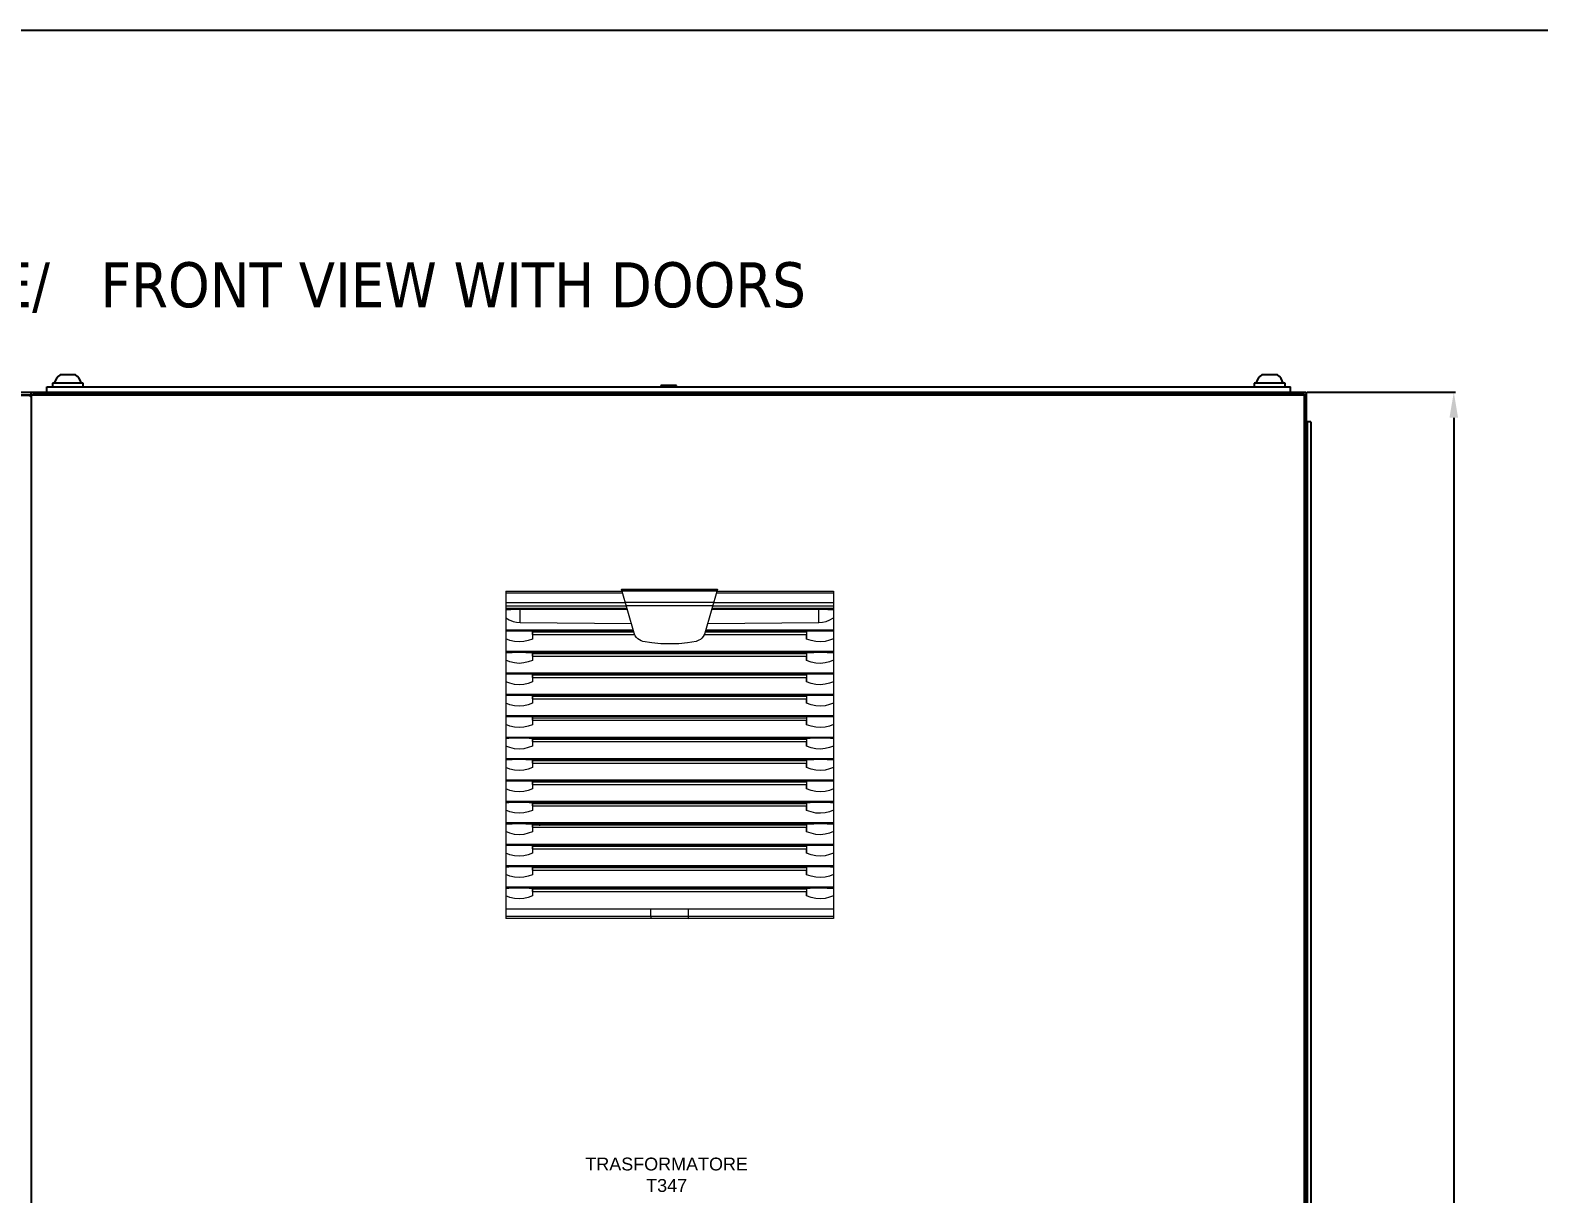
# Model space of a CAD drawing. Header units: millimetres. Extents: x 44347 to 51214, y 26794 to 32352.
# Drawn here: x 45708 to 46881, y 30230 to 31135 of the extents above; entities that cross this region are included whole.
import ezdxf
from ezdxf.enums import TextEntityAlignment as Align

# ---------------------------------------------------------------- set-up
doc = ezdxf.new("R2010")
doc.units = ezdxf.units.MM
doc.layers.add('! NO PLOT !', color=7, linetype='Continuous', true_color=0xff75dd, plot=False)
doc.layers.add('000-PI-Oprema', color=30, linetype='Continuous', lineweight=5)
doc.layers.add('1', color=4, linetype='Continuous')
doc.styles.get("Standard").update_dxf_attribs({"font": 'arial.ttf'})
doc.styles.add('Tahoma', font='tahoma.ttf')
doc.dimstyles.new('ISO-25-lb', dxfattribs={"dimtxt": 8, "dimasz": 8, "dimexe": 1.25, "dimexo": 0.625, "dimtad": 1, "dimtxsty": 'Standard', "dimcen": 5, "dimadec": 0, "dimazin": 0, "dimtfac": 1, "dimtmove": 0, "dimatfit": 3, "dimfxl": 1, "dimarcsym": 0})

# ---------------------------------------------------------------- blocks, each defined once
blk = doc.blocks.new('*D1181')
at = {"color": 0, "lineweight": -2, "ltscale": 0.25, "transparency": 16777216}
for p, q in [((46701.1, 30853.3), (46816.5, 30853.3)), ((46815.3, 30833.3), (46815.3, 28876.3)), ((46701.1, 28856.3), (46816.5, 28856.3))]:
    blk.add_line(p, q, dxfattribs=at)
at = {"color": 0, "ltscale": 0.25, "transparency": 16777216}
for points in [[(46811.9, 30833.3), (46818.6, 30833.3), (46815.3, 30853.3)], [(46811.9, 28876.3), (46818.6, 28876.3), (46815.3, 28856.3)]]:
    blk.add_solid(points, dxfattribs=at)
at = {"layer": 'Defpoints', "color": 0, "ltscale": 0.25, "transparency": 16777216}
for p in [(46700.5, 30853.3), (46700.5, 28856.3), (46815.3, 28856.3)]:
    blk.add_point(p, dxfattribs=at)
at = {"color": 0, "ltscale": 0.25, "transparency": 16777216, "insert": (46802.1, 29854.8), "char_height": 20, "attachment_point": 5, "rotation": 90}
blk.add_mtext('2000', dxfattribs=at)
blk = doc.blocks.new('3240.100_resetka')
at = {"layer": '000-PI-Oprema', "color": 7}
for p, q in [((43518.6, 35907.6), (43609.2, 35907.8)), ((43518.6, 35907.6), (43609.1, 35907.6)), ((43518.6, 35907.6), (43518.6, 35653)), ((43518.6, 35906.4), (43609.6, 35906.4)), ((43608.8, 35909.1), (43683.4, 35909.1)), ((43618.6, 35875), (43608.8, 35909.1)), ((43608.8, 35908.9), (43683.3, 35908.9)), ((43609.2, 35907.8), (43683, 35907.8)), ((43683.4, 35909.1), (43673.6, 35875)), ((43682.6, 35906.4), (43773.6, 35906.4)), ((43683, 35907.8), (43773.6, 35907.6)), ((43683.1, 35907.6), (43773.6, 35907.6)), ((43773.6, 35907.6), (43773.6, 35653)), ((43518.6, 35898.9), (43611.7, 35898.9)), ((43518.6, 35896.1), (43612.5, 35896.1)), ((43518.6, 35894.4), (43613, 35894.4)), ((43518.6, 35893.9), (43613.1, 35893.9)), ((43529.9, 35883.2), (43529.9, 35893.7)), ((43529.9, 35893.7), (43613.2, 35893.7)), ((43611.6, 35899.1), (43680.5, 35899.1)), ((43612.4, 35896.5), (43679.8, 35896.5)), ((43679, 35893.9), (43773.6, 35893.9)), ((43679, 35893.7), (43762.3, 35893.7)), ((43679.2, 35894.4), (43773.6, 35894.4)), ((43679.7, 35896.1), (43773.6, 35896.1)), ((43680.4, 35898.9), (43773.6, 35898.9)), ((43762.3, 35883.2), (43762.3, 35893.7)), ((43529.9, 35883.2), (43616.4, 35882.5)), ((43675.8, 35882.5), (43762.3, 35883.2)), ((43518.6, 35877.5), (43617.8, 35877.5)), ((43518.6, 35876.9), (43618, 35876.9)), ((43539.5, 35876.3), (43539.5, 35870.4)), ((43539.5, 35875.9), (43539.5, 35876.3)), ((43539.5, 35873.9), (43539.5, 35875.9)), ((43539.5, 35875.9), (43618.3, 35875.9)), ((43539.5, 35873.9), (43539.5, 35870.4)), ((43539.5, 35873.9), (43619, 35873.9)), ((43673.2, 35873.9), (43752.6, 35873.9)), ((43673.9, 35875.9), (43752.6, 35875.9)), ((43674.2, 35876.9), (43773.6, 35876.9)), ((43674.3, 35877.5), (43773.6, 35877.5)), ((43752.7, 35876.3), (43752.6, 35875.9)), ((43752.6, 35875.9), (43752.6, 35873.9)), ((43752.7, 35870.4), (43752.6, 35873.9)), ((43752.7, 35876.3), (43752.7, 35870.4)), ((43518.6, 35860.9), (43773.6, 35860.9)), ((43518.6, 35860.2), (43660.7, 35860.2)), ((43539.5, 35859.7), (43539.5, 35853.7)), ((43539.5, 35859.2), (43539.5, 35859.7)), ((43539.5, 35857.2), (43539.5, 35859.2)), ((43539.5, 35859.2), (43752.6, 35859.2)), ((43539.5, 35857.2), (43539.5, 35853.7)), ((43539.5, 35857.2), (43752.6, 35857.2)), ((43660.7, 35860.2), (43773.6, 35860.2)), ((43752.7, 35859.7), (43752.6, 35859.2)), ((43752.6, 35859.2), (43752.6, 35857.2)), ((43752.7, 35853.7), (43752.6, 35857.2)), ((43752.7, 35859.7), (43752.7, 35853.7)), ((43518.6, 35844.2), (43773.6, 35844.2)), ((43518.6, 35843.6), (43660.7, 35843.6)), ((43539.5, 35843), (43539.5, 35837.1)), ((43539.5, 35842.6), (43539.5, 35843)), ((43539.5, 35840.6), (43539.5, 35842.6)), ((43539.5, 35842.6), (43752.6, 35842.6)), ((43539.5, 35840.6), (43539.5, 35837.1)), ((43539.5, 35840.6), (43752.6, 35840.6)), ((43660.7, 35843.6), (43773.6, 35843.6)), ((43752.7, 35843), (43752.6, 35842.6)), ((43752.6, 35842.6), (43752.6, 35840.6)), ((43752.7, 35837.1), (43752.6, 35840.6)), ((43752.7, 35843), (43752.7, 35837.1)), ((43518.6, 35827.5), (43773.6, 35827.5)), ((43518.6, 35826.9), (43660.7, 35826.9)), ((43539.5, 35826.3), (43539.5, 35820.4)), ((43539.5, 35825.9), (43539.5, 35826.3)), ((43539.5, 35823.9), (43539.5, 35825.9)), ((43539.5, 35825.9), (43752.6, 35825.9)), ((43539.5, 35823.9), (43539.5, 35820.4)), ((43539.5, 35823.9), (43752.6, 35823.9)), ((43660.7, 35826.9), (43773.6, 35826.9)), ((43752.7, 35826.3), (43752.6, 35825.9)), ((43752.6, 35825.9), (43752.6, 35823.9)), ((43752.7, 35820.4), (43752.6, 35823.9)), ((43752.7, 35826.3), (43752.7, 35820.4)), ((43518.6, 35810.9), (43773.6, 35810.9)), ((43518.6, 35810.3), (43660.7, 35810.3)), ((43539.5, 35809.7), (43539.5, 35803.8)), ((43539.5, 35809.2), (43539.5, 35809.7)), ((43539.5, 35807.3), (43539.5, 35809.2)), ((43539.5, 35809.2), (43752.6, 35809.2)), ((43660.7, 35810.3), (43773.6, 35810.3)), ((43752.7, 35809.7), (43752.6, 35809.2)), ((43752.6, 35809.2), (43752.6, 35807.3)), ((43752.7, 35809.7), (43752.7, 35803.8)), ((43539.5, 35807.3), (43539.5, 35803.8)), ((43539.5, 35807.3), (43752.6, 35807.3)), ((43752.7, 35803.8), (43752.6, 35807.3)), ((43518.6, 35794.2), (43773.6, 35794.2)), ((43518.6, 35793.6), (43660.7, 35793.6)), ((43539.5, 35793), (43539.5, 35787.1)), ((43539.5, 35792.6), (43539.5, 35793)), ((43539.5, 35790.6), (43539.5, 35792.6)), ((43539.5, 35792.6), (43752.6, 35792.6)), ((43539.5, 35790.6), (43539.5, 35787.1)), ((43539.5, 35790.6), (43752.6, 35790.6)), ((43660.7, 35793.6), (43773.6, 35793.6)), ((43752.7, 35793), (43752.6, 35792.6)), ((43752.6, 35792.6), (43752.6, 35790.6)), ((43752.7, 35787.1), (43752.6, 35790.6)), ((43752.7, 35793), (43752.7, 35787.1)), ((43518.6, 35777.6), (43773.6, 35777.6)), ((43518.6, 35776.9), (43660.7, 35776.9)), ((43539.5, 35776.4), (43539.5, 35770.4)), ((43539.5, 35775.9), (43539.5, 35776.4)), ((43539.5, 35773.9), (43539.5, 35775.9)), ((43539.5, 35775.9), (43752.6, 35775.9)), ((43539.5, 35773.9), (43539.5, 35770.4)), ((43539.5, 35773.9), (43752.6, 35773.9)), ((43660.7, 35776.9), (43773.6, 35776.9)), ((43752.7, 35776.4), (43752.6, 35775.9)), ((43752.6, 35775.9), (43752.6, 35773.9)), ((43752.7, 35770.4), (43752.6, 35773.9)), ((43752.7, 35776.4), (43752.7, 35770.4)), ((43518.6, 35760.9), (43773.6, 35760.9)), ((43518.6, 35760.3), (43660.7, 35760.3)), ((43539.5, 35759.7), (43539.5, 35753.8)), ((43539.5, 35759.3), (43539.5, 35759.7)), ((43539.5, 35757.3), (43539.5, 35759.3)), ((43539.5, 35759.3), (43752.6, 35759.3)), ((43539.5, 35757.3), (43539.5, 35753.8)), ((43539.5, 35757.3), (43752.6, 35757.3)), ((43660.7, 35760.3), (43773.6, 35760.3)), ((43752.7, 35759.7), (43752.6, 35759.3)), ((43752.6, 35759.3), (43752.6, 35757.3)), ((43752.7, 35753.8), (43752.6, 35757.3)), ((43752.7, 35759.7), (43752.7, 35753.8)), ((43518.6, 35744.2), (43773.6, 35744.2)), ((43518.6, 35743.6), (43660.7, 35743.6)), ((43539.5, 35743), (43539.5, 35737.1)), ((43539.5, 35742.6), (43539.5, 35743)), ((43539.5, 35740.6), (43539.5, 35742.6)), ((43539.5, 35742.6), (43752.6, 35742.6)), ((43539.5, 35740.6), (43539.5, 35737.1)), ((43539.5, 35740.6), (43752.6, 35740.6)), ((43660.7, 35743.6), (43773.6, 35743.6)), ((43752.7, 35743), (43752.6, 35742.6)), ((43752.6, 35742.6), (43752.6, 35740.6)), ((43752.7, 35737.1), (43752.6, 35740.6)), ((43752.7, 35743), (43752.7, 35737.1)), ((43518.6, 35727.6), (43773.6, 35727.6)), ((43518.6, 35727), (43660.7, 35727)), ((43660.7, 35727), (43773.6, 35727)), ((43539.5, 35726.4), (43539.5, 35720.5)), ((43539.5, 35725.9), (43539.5, 35726.4)), ((43539.5, 35724), (43539.5, 35725.9)), ((43539.5, 35725.9), (43752.6, 35725.9)), ((43539.5, 35724), (43539.5, 35720.5)), ((43539.5, 35724), (43752.6, 35724)), ((43752.7, 35726.4), (43752.6, 35725.9)), ((43752.6, 35725.9), (43752.6, 35724)), ((43752.7, 35720.5), (43752.6, 35724)), ((43752.7, 35726.4), (43752.7, 35720.5)), ((43518.6, 35710.9), (43773.6, 35710.9)), ((43518.6, 35710.3), (43660.7, 35710.3)), ((43539.5, 35709.7), (43539.5, 35703.8)), ((43539.5, 35709.3), (43539.5, 35709.7)), ((43539.5, 35707.3), (43539.5, 35709.3)), ((43539.5, 35709.3), (43752.6, 35709.3)), ((43539.5, 35707.3), (43539.5, 35703.8)), ((43539.5, 35707.3), (43752.6, 35707.3)), ((43660.7, 35710.3), (43773.6, 35710.3)), ((43752.7, 35709.7), (43752.6, 35709.3)), ((43752.6, 35709.3), (43752.6, 35707.3)), ((43752.7, 35703.8), (43752.6, 35707.3)), ((43752.7, 35709.7), (43752.7, 35703.8)), ((43518.6, 35694.3), (43773.6, 35694.3)), ((43518.6, 35693.6), (43660.7, 35693.6)), ((43539.5, 35693.1), (43539.5, 35687.1)), ((43539.5, 35692.6), (43539.5, 35693.1)), ((43539.5, 35690.6), (43539.5, 35692.6)), ((43539.5, 35692.6), (43752.6, 35692.6)), ((43660.7, 35693.6), (43773.6, 35693.6)), ((43752.7, 35693.1), (43752.6, 35692.6)), ((43752.6, 35692.6), (43752.6, 35690.6)), ((43752.7, 35693.1), (43752.7, 35687.1)), ((43539.5, 35690.6), (43539.5, 35687.1)), ((43539.5, 35690.6), (43752.6, 35690.6)), ((43752.7, 35687.1), (43752.6, 35690.6)), ((43518.6, 35677.6), (43773.6, 35677.6)), ((43518.6, 35677), (43660.7, 35677)), ((43539.5, 35676.4), (43539.5, 35670.6)), ((43539.5, 35676), (43539.5, 35676.4)), ((43539.5, 35674.1), (43539.5, 35676)), ((43539.5, 35676), (43752.6, 35676)), ((43539.5, 35674.1), (43539.5, 35670.6)), ((43539.5, 35674.1), (43752.6, 35674.1)), ((43660.7, 35677), (43773.6, 35677)), ((43752.7, 35676.4), (43752.6, 35676)), ((43752.6, 35676), (43752.6, 35674.1)), ((43752.7, 35670.6), (43752.6, 35674.1)), ((43752.7, 35676.4), (43752.7, 35670.6)), ((43518.6, 35660.6), (43773.6, 35660.6)), ((43518.6, 35660.5), (43773.6, 35660.5)), ((43631.4, 35654.9), (43631.4, 35660.5)), ((43660.7, 35654.9), (43660.7, 35660.5)), ((43518.6, 35654.9), (43773.6, 35654.9)), ((43518.6, 35653.2), (43773.6, 35653.2)), ((43773.6, 35653), (43518.6, 35653)), ((43631.7, 35652.8), (43631.5, 35653.2)), ((43660.4, 35652.8), (43660.7, 35653.2))]:
    blk.add_line(p, q, dxfattribs=at)
for points in [[(43518.6, 35893.3), (43522.7, 35893.5), (43525, 35893.6), (43527.3, 35893.6), (43529.9, 35893.7)], [(43762.3, 35893.7), (43766.8, 35893.6), (43769.1, 35893.5), (43771.3, 35893.5), (43773.6, 35893.3)], [(43518.6, 35886.8), (43521.4, 35885.4), (43524.5, 35884.1), (43527.1, 35883.5), (43529.9, 35883.2)], [(43762.3, 35883.2), (43765, 35883.4), (43767.8, 35884.1), (43770.8, 35885.4), (43773.6, 35886.8)], [(43539.5, 35876.3), (43536.9, 35876.4), (43534.4, 35876.5), (43531.7, 35876.5), (43529, 35876.5), (43526.4, 35876.5), (43523.7, 35876.5), (43521.1, 35876.4), (43518.6, 35876.3)], [(43539.5, 35870.4), (43536.1, 35869.3), (43532.6, 35868.4), (43529.1, 35868.1), (43525.4, 35868.4), (43521.9, 35869.3), (43518.6, 35870.5)], [(43625.4, 35868.6), (43624, 35869.1), (43622.6, 35869.7), (43621.4, 35870.6), (43620.3, 35871.7), (43619.4, 35872.9), (43618.8, 35874.3), (43618.6, 35875)], [(43666.7, 35868.6), (43660, 35867.5), (43653.3, 35866.8), (43646.5, 35866.6), (43639.4, 35866.8), (43632.4, 35867.5), (43625.4, 35868.6)], [(43673.6, 35875), (43673.1, 35873.6), (43672.3, 35872.3), (43671.3, 35871.1), (43670.2, 35870.1), (43668.9, 35869.4), (43667.4, 35868.8), (43666.7, 35868.6)], [(43773.6, 35876.3), (43771.3, 35876.4), (43768.8, 35876.5), (43766.3, 35876.5), (43763.7, 35876.5), (43761, 35876.5), (43758.3, 35876.5), (43755.5, 35876.4), (43752.7, 35876.3)], [(43773.6, 35870.5), (43770.5, 35869.4), (43767.1, 35868.5), (43763.6, 35868.1), (43759.8, 35868.4), (43756.2, 35869.2), (43752.7, 35870.4)], [(43539.5, 35859.7), (43536.9, 35859.8), (43534.4, 35859.8), (43531.7, 35859.9), (43529, 35859.9), (43526.4, 35859.9), (43523.7, 35859.8), (43521.1, 35859.7), (43518.6, 35859.6)], [(43773.6, 35859.6), (43771.3, 35859.7), (43768.8, 35859.8), (43766.3, 35859.9), (43763.7, 35859.9), (43761, 35859.9), (43758.3, 35859.8), (43755.5, 35859.8), (43752.7, 35859.7)], [(43539.5, 35853.7), (43536.1, 35852.6), (43532.6, 35851.8), (43529.1, 35851.5), (43525.4, 35851.8), (43521.9, 35852.6), (43518.6, 35853.9)], [(43773.6, 35853.9), (43770.5, 35852.7), (43767.1, 35851.8), (43763.6, 35851.5), (43759.8, 35851.7), (43756.2, 35852.5), (43752.7, 35853.7)], [(43539.5, 35843), (43536.9, 35843.1), (43534.4, 35843.2), (43531.7, 35843.2), (43529, 35843.2), (43526.4, 35843.2), (43523.7, 35843.2), (43521.1, 35843.1), (43518.6, 35843)], [(43539.5, 35837.1), (43536.1, 35835.9), (43532.6, 35835.1), (43529.1, 35834.8), (43525.4, 35835.1), (43521.9, 35836), (43518.6, 35837.2)], [(43773.6, 35843), (43771.3, 35843.1), (43768.8, 35843.1), (43766.3, 35843.2), (43763.7, 35843.2), (43761, 35843.2), (43758.3, 35843.2), (43755.5, 35843.1), (43752.7, 35843)], [(43773.6, 35837.2), (43770.5, 35836), (43767.1, 35835.2), (43763.6, 35834.8), (43759.8, 35835.1), (43756.2, 35835.9), (43752.7, 35837.1)], [(43539.5, 35826.3), (43536.9, 35826.4), (43534.4, 35826.5), (43531.7, 35826.5), (43529, 35826.6), (43526.4, 35826.5), (43523.7, 35826.5), (43521.1, 35826.4), (43518.6, 35826.3)], [(43773.6, 35826.3), (43771.3, 35826.4), (43768.8, 35826.5), (43766.3, 35826.5), (43763.7, 35826.6), (43761, 35826.5), (43758.3, 35826.5), (43755.5, 35826.4), (43752.7, 35826.3)], [(43539.5, 35820.4), (43536.1, 35819.3), (43532.6, 35818.5), (43529.1, 35818.2), (43525.4, 35818.5), (43521.9, 35819.3), (43518.6, 35820.6)], [(43539.5, 35809.7), (43536.9, 35809.8), (43534.4, 35809.8), (43531.7, 35809.9), (43529, 35809.9), (43526.4, 35809.9), (43523.7, 35809.8), (43521.1, 35809.8), (43518.6, 35809.7)], [(43773.6, 35820.6), (43770.5, 35819.4), (43767.1, 35818.5), (43763.6, 35818.2), (43759.8, 35818.4), (43756.2, 35819.2), (43752.7, 35820.4)], [(43773.6, 35809.7), (43771.3, 35809.8), (43768.8, 35809.8), (43766.3, 35809.9), (43763.7, 35809.9), (43761, 35809.9), (43758.3, 35809.8), (43755.5, 35809.8), (43752.7, 35809.7)], [(43539.5, 35803.8), (43536.1, 35802.6), (43532.6, 35801.8), (43529.1, 35801.5), (43525.4, 35801.8), (43521.9, 35802.6), (43518.6, 35803.9)], [(43773.6, 35803.9), (43770.5, 35802.7), (43767.1, 35801.9), (43763.6, 35801.5), (43759.8, 35801.8), (43756.2, 35802.6), (43752.7, 35803.8)], [(43539.5, 35793), (43536.9, 35793.1), (43534.4, 35793.2), (43531.7, 35793.2), (43529, 35793.2), (43526.4, 35793.2), (43523.7, 35793.2), (43521.1, 35793.1), (43518.6, 35793)], [(43539.5, 35787.1), (43536.1, 35786), (43532.6, 35785.1), (43529.1, 35784.8), (43525.4, 35785.1), (43521.9, 35786), (43518.6, 35787.2)], [(43773.6, 35793), (43771.3, 35793.1), (43768.8, 35793.2), (43766.3, 35793.2), (43763.7, 35793.2), (43761, 35793.2), (43758.3, 35793.2), (43755.5, 35793.1), (43752.7, 35793)], [(43773.6, 35787.2), (43770.5, 35786.1), (43767.1, 35785.2), (43763.6, 35784.8), (43759.8, 35785.1), (43756.2, 35785.9), (43752.7, 35787.1)], [(43539.5, 35776.4), (43536.9, 35776.5), (43534.4, 35776.5), (43531.7, 35776.6), (43529, 35776.6), (43526.4, 35776.6), (43523.7, 35776.5), (43521.1, 35776.4), (43518.6, 35776.3)], [(43773.6, 35776.3), (43771.3, 35776.4), (43768.8, 35776.5), (43766.3, 35776.6), (43763.7, 35776.6), (43761, 35776.6), (43758.3, 35776.5), (43755.5, 35776.5), (43752.7, 35776.4)], [(43539.5, 35770.4), (43536.1, 35769.3), (43532.6, 35768.5), (43529.1, 35768.2), (43525.4, 35768.5), (43521.9, 35769.3), (43518.6, 35770.6)], [(43773.6, 35770.6), (43770.5, 35769.4), (43767.1, 35768.5), (43763.6, 35768.2), (43759.8, 35768.4), (43756.2, 35769.2), (43752.7, 35770.4)], [(43539.5, 35759.7), (43536.9, 35759.8), (43534.4, 35759.9), (43531.7, 35759.9), (43529, 35759.9), (43526.4, 35759.9), (43523.7, 35759.9), (43521.1, 35759.8), (43518.6, 35759.7)], [(43539.5, 35753.8), (43536.1, 35752.6), (43532.6, 35751.8), (43529.1, 35751.5), (43525.4, 35751.8), (43521.9, 35752.7), (43518.6, 35753.9)], [(43773.6, 35759.7), (43771.3, 35759.8), (43768.8, 35759.8), (43766.3, 35759.9), (43763.7, 35759.9), (43761, 35759.9), (43758.3, 35759.9), (43755.5, 35759.8), (43752.7, 35759.7)], [(43773.6, 35753.9), (43770.5, 35752.7), (43767.1, 35751.9), (43763.6, 35751.5), (43759.8, 35751.8), (43756.2, 35752.6), (43752.7, 35753.8)], [(43539.5, 35743), (43536.9, 35743.1), (43534.4, 35743.2), (43531.7, 35743.2), (43529, 35743.3), (43526.4, 35743.2), (43523.7, 35743.2), (43521.1, 35743.1), (43518.6, 35743)], [(43773.6, 35743), (43771.3, 35743.1), (43768.8, 35743.2), (43766.3, 35743.2), (43763.7, 35743.3), (43761, 35743.2), (43758.3, 35743.2), (43755.5, 35743.1), (43752.7, 35743)], [(43539.5, 35737.1), (43536.1, 35736), (43532.6, 35735.2), (43529.1, 35734.9), (43525.4, 35735.2), (43521.9, 35736), (43518.6, 35737.3)], [(43773.6, 35737.3), (43770.5, 35736.1), (43767.1, 35735.2), (43763.6, 35734.9), (43759.8, 35735.1), (43756.2, 35735.9), (43752.7, 35737.1)], [(43539.5, 35726.4), (43536.9, 35726.5), (43534.4, 35726.5), (43531.7, 35726.6), (43529, 35726.6), (43526.4, 35726.6), (43523.7, 35726.5), (43521.1, 35726.5), (43518.6, 35726.4)], [(43539.5, 35720.5), (43536.1, 35719.3), (43532.6, 35718.5), (43529.1, 35718.2), (43525.4, 35718.5), (43521.9, 35719.3), (43518.6, 35720.6)], [(43773.6, 35726.4), (43771.3, 35726.5), (43768.8, 35726.5), (43766.3, 35726.6), (43763.7, 35726.6), (43761, 35726.6), (43758.3, 35726.5), (43755.5, 35726.5), (43752.7, 35726.4)], [(43773.6, 35720.6), (43770.5, 35719.4), (43767.1, 35718.6), (43763.6, 35718.2), (43759.8, 35718.5), (43756.2, 35719.3), (43752.7, 35720.5)], [(43539.5, 35709.7), (43536.9, 35709.8), (43534.4, 35709.9), (43531.7, 35709.9), (43529, 35709.9), (43526.4, 35709.9), (43523.7, 35709.9), (43521.1, 35709.8), (43518.6, 35709.7)], [(43539.5, 35703.8), (43536.1, 35702.7), (43532.6, 35701.8), (43529.1, 35701.5), (43525.4, 35701.8), (43521.9, 35702.7), (43518.6, 35703.9)], [(43773.6, 35709.7), (43771.3, 35709.8), (43768.8, 35709.9), (43766.3, 35709.9), (43763.7, 35709.9), (43761, 35709.9), (43758.3, 35709.9), (43755.5, 35709.8), (43752.7, 35709.7)], [(43773.6, 35703.9), (43770.5, 35702.8), (43767.1, 35701.9), (43763.6, 35701.5), (43759.8, 35701.8), (43756.2, 35702.6), (43752.7, 35703.8)], [(43539.5, 35693.1), (43536.9, 35693.2), (43534.4, 35693.2), (43531.7, 35693.3), (43529, 35693.3), (43526.4, 35693.3), (43523.7, 35693.2), (43521.1, 35693.1), (43518.6, 35693)], [(43773.6, 35693), (43771.3, 35693.1), (43768.8, 35693.2), (43766.3, 35693.3), (43763.7, 35693.3), (43761, 35693.3), (43758.3, 35693.2), (43755.5, 35693.2), (43752.7, 35693.1)], [(43539.5, 35687.1), (43536.1, 35686), (43532.6, 35685.2), (43529.1, 35684.9), (43525.4, 35685.2), (43521.9, 35686), (43518.6, 35687.3)], [(43773.6, 35687.3), (43770.5, 35686.1), (43767.1, 35685.2), (43763.6, 35684.9), (43759.8, 35685.1), (43756.2, 35685.9), (43752.7, 35687.1)], [(43539.5, 35676.4), (43536.9, 35676.5), (43534.4, 35676.6), (43531.7, 35676.6), (43529, 35676.6), (43526.4, 35676.6), (43523.7, 35676.6), (43521.1, 35676.5), (43518.6, 35676.4)], [(43539.5, 35670.6), (43536.1, 35669.5), (43532.6, 35668.7), (43529.1, 35668.4), (43525.4, 35668.7), (43521.9, 35669.5), (43518.6, 35670.8)], [(43773.6, 35676.4), (43771.3, 35676.5), (43768.8, 35676.5), (43766.3, 35676.6), (43763.7, 35676.6), (43761, 35676.6), (43758.3, 35676.6), (43755.5, 35676.5), (43752.7, 35676.4)], [(43773.6, 35670.8), (43770.5, 35669.6), (43767.1, 35668.7), (43763.6, 35668.4), (43759.8, 35668.6), (43756.2, 35669.4), (43752.7, 35670.6)]]:
    blk.add_lwpolyline(points, dxfattribs=at)
for centre, end in [((43540.1, 35725.1), 27.4977), ((43541, 35725.3), 27.6098)]:
    blk.add_arc(centre, 5, 0, end, dxfattribs=at)
for centre, major_axis, start_param, end_param in [((43631.4, 35660.5), (0, -0.5), 4.453338, 4.712389), ((43660.7, 35660.5), (0, -0.5), 1.570796, 1.829847), ((43631.5, 35654.9), (0, -1.78), 4.712389, 6.265732), ((43660.7, 35654.9), (0, -1.78), 0.017453, 1.570796)]:
    blk.add_ellipse(centre, major_axis=major_axis, ratio=0.013892, start_param=start_param, end_param=end_param, dxfattribs=at)
blk = doc.blocks.new('vrata_bez_kvake1')
at = {"layer": '1', "color": 7, "lineweight": -2}
for p, q in [((42822.1, 30832), (42822.1, 30905.5)), ((42824.1, 30907.5), (42893.1, 30907.5)), ((42834.3, 28925), (42834.3, 30905.5)), ((42893.1, 28923), (42893.1, 30907.5)), ((42893.1, 30907.5), (42893.1, 30901)), ((42893.1, 30907.5), (43743.1, 30907.5)), ((43743.1, 30907.5), (43743.1, 30901)), ((43743.1, 30907.5), (43812.1, 30907.5)), ((43743.1, 30907.5), (43743.1, 28923)), ((43802, 30905.5), (43802, 28925)), ((43814.1, 30905.5), (43814.1, 28925)), ((42893.1, 30899.5), (43743.1, 30899.5)), ((42913.1, 30850.6), (42913.1, 30860.9)), ((42943.1, 30850.6), (42943.1, 30860.9)), ((43693.1, 30850.6), (43693.1, 30860.9)), ((43723.1, 30850.6), (43723.1, 30860.9)), ((42918.3, 30855.8), (42908, 30855.8)), ((42948.3, 30855.8), (42938, 30855.8)), ((43698.3, 30855.8), (43688, 30855.8)), ((43728.3, 30855.8), (43718, 30855.8)), ((42829.5, 30827.8), (42818.2, 30827.8)), ((42818.2, 30827.8), (42818.2, 30802.8)), ((42822.1, 30832.5), (42818.4, 30832.5)), ((42818.4, 30827.8), (42818.4, 30832.5)), ((42834.1, 30832), (42818.7, 30832)), ((42818.7, 30832), (42818.7, 30828.1)), ((42829.8, 30828.1), (42818.7, 30828.1)), ((42821.4, 30827.8), (42821.4, 30828.1)), ((42824.2, 30832.1), (42824.2, 30830.8)), ((42824.2, 30829), (42824.2, 30742.8)), ((42827.1, 30828.1), (42827.1, 30827.8)), ((42838.9, 30826.3), (42828.6, 30826.3)), ((42829.4, 30827.8), (42829.4, 30828.1)), ((42829.5, 30764.9), (42829.5, 30828.1)), ((42833.7, 30821.1), (42833.7, 30831.4)), ((42834.1, 30832), (42834.1, 30761)), ((42887, 30824.5), (42876.7, 30824.5)), ((42881.9, 30819.4), (42881.9, 30829.7)), ((43759.5, 30824.5), (43749.2, 30824.5)), ((43754.4, 30819.4), (43754.4, 30829.7)), ((42836.7, 30815.3), (42830.8, 30815.3)), ((42833.7, 30812.3), (42833.7, 30818.2)), ((42833.7, 30799.1), (42833.7, 30809.4)), ((42829.5, 30802.8), (42818.2, 30802.8)), ((42818.2, 30802.3), (42818.2, 30765.8)), ((42818.5, 30802.3), (42818.2, 30802.3)), ((42818.4, 30802.8), (42818.4, 30802.3)), ((42829.5, 30802.8), (42818.5, 30802.8)), ((42818.5, 30802.8), (42818.5, 30802.3)), ((42838.9, 30804.3), (42828.6, 30804.3)), ((42881.9, 30789.4), (42881.9, 30799.7)), ((43754.4, 30789.4), (43754.4, 30799.7)), ((42887, 30794.5), (42876.7, 30794.5)), ((43759.5, 30794.5), (43749.2, 30794.5)), ((42881.9, 30764.3), (42881.9, 30774.8)), ((43805.4, 30782.8), (43799.9, 30782.8)), ((43802.6, 30780), (43802.6, 30785.5)), ((42818.5, 30765.8), (42818.2, 30765.8)), ((42818.5, 30765.3), (42818.5, 30765.8)), ((42818.5, 30765.3), (42829.5, 30765.3)), ((42829.8, 30764.9), (42818.7, 30764.9)), ((42818.7, 30764.9), (42818.7, 30761)), ((42821.4, 30764.9), (42821.4, 30765.3)), ((42827.1, 30765.3), (42827.1, 30764.9)), ((42829.4, 30764.9), (42829.4, 30765.3)), ((42887.1, 30769.5), (42876.6, 30769.5)), ((42834.1, 30761), (42818.7, 30761)), ((42822.1, 30232), (42822.1, 30761)), ((43802.6, 30712), (43802.6, 30717.5)), ((43805.4, 30714.8), (43799.9, 30714.8)), ((43805.4, 30370.8), (43799.9, 30370.8)), ((43802.6, 30368), (43802.6, 30373.5)), ((43802.6, 30300), (43802.6, 30305.5)), ((43805.4, 30302.8), (43799.9, 30302.8)), ((42829.5, 30227.8), (42818.2, 30227.8)), ((42818.2, 30227.8), (42818.2, 30202.8)), ((42822.1, 30232.5), (42818.4, 30232.5)), ((42818.4, 30227.8), (42818.4, 30232.5)), ((42834.1, 30232), (42818.7, 30232)), ((42818.7, 30232), (42818.7, 30228.1)), ((42829.8, 30228.1), (42818.7, 30228.1)), ((42821.4, 30227.8), (42821.4, 30228.1)), ((42824.2, 30232.1), (42824.2, 30230.8)), ((42824.2, 30229), (42824.2, 30142.8)), ((42827.1, 30228.1), (42827.1, 30227.8)), ((42838.9, 30226.3), (42828.6, 30226.3)), ((42829.4, 30227.8), (42829.4, 30228.1)), ((42829.5, 30164.9), (42829.5, 30228.1)), ((42833.7, 30221.1), (42833.7, 30231.4)), ((42834.1, 30232), (42834.1, 30161)), ((42836.7, 30215.3), (42830.8, 30215.3)), ((42833.7, 30212.3), (42833.7, 30218.2)), ((42829.5, 30202.8), (42818.2, 30202.8)), ((42818.2, 30202.3), (42818.2, 30165.8)), ((42818.5, 30202.3), (42818.2, 30202.3)), ((42818.4, 30202.8), (42818.4, 30202.3)), ((42829.5, 30202.8), (42818.5, 30202.8)), ((42818.5, 30202.8), (42818.5, 30202.3)), ((42838.9, 30204.3), (42828.6, 30204.3)), ((42833.7, 30199.1), (42833.7, 30209.4)), ((43805.4, 30182.8), (43799.9, 30182.8)), ((43802.6, 30180), (43802.6, 30185.5)), ((42818.5, 30165.8), (42818.2, 30165.8)), ((42818.5, 30165.3), (42818.5, 30165.8)), ((42818.5, 30165.3), (42829.5, 30165.3)), ((42829.8, 30164.9), (42818.7, 30164.9)), ((42818.7, 30164.9), (42818.7, 30161)), ((42821.4, 30164.9), (42821.4, 30165.3)), ((42827.1, 30165.3), (42827.1, 30164.9)), ((42829.4, 30164.9), (42829.4, 30165.3)), ((42834.1, 30161), (42818.7, 30161)), ((42822.1, 29632), (42822.1, 30161)), ((43802.6, 30112), (43802.6, 30117.5)), ((43805.4, 30114.8), (43799.9, 30114.8)), ((43818.1, 29979.2), (43730.1, 29979.2)), ((43802.6, 29713), (43802.6, 29718.5)), ((43805.4, 29715.8), (43799.9, 29715.8)), ((43805.4, 29647.8), (43799.9, 29647.8)), ((43802.6, 29645), (43802.6, 29650.5)), ((42829.5, 29627.8), (42818.2, 29627.8)), ((42818.2, 29627.8), (42818.2, 29602.8)), ((42822.1, 29632.5), (42818.4, 29632.5)), ((42818.4, 29627.8), (42818.4, 29632.5)), ((42834.1, 29632), (42818.7, 29632)), ((42818.7, 29632), (42818.7, 29628.1)), ((42829.8, 29628.1), (42818.7, 29628.1)), ((42821.4, 29627.8), (42821.4, 29628.1)), ((42824.2, 29632.1), (42824.2, 29630.8)), ((42824.2, 29629), (42824.2, 29542.8)), ((42827.1, 29628.1), (42827.1, 29627.8)), ((42838.9, 29626.3), (42828.6, 29626.3)), ((42829.4, 29627.8), (42829.4, 29628.1)), ((42829.5, 29564.9), (42829.5, 29628.1)), ((42833.7, 29621.1), (42833.7, 29631.4)), ((42834.1, 29632), (42834.1, 29561)), ((42836.7, 29615.3), (42830.8, 29615.3)), ((42833.7, 29612.3), (42833.7, 29618.2)), ((42829.5, 29602.8), (42818.2, 29602.8)), ((42818.2, 29602.3), (42818.2, 29565.8)), ((42818.5, 29602.3), (42818.2, 29602.3)), ((42818.4, 29602.8), (42818.4, 29602.3)), ((42829.5, 29602.8), (42818.5, 29602.8)), ((42818.5, 29602.8), (42818.5, 29602.3)), ((42838.9, 29604.3), (42828.6, 29604.3)), ((42833.7, 29599.1), (42833.7, 29609.4)), ((42818.5, 29565.8), (42818.2, 29565.8)), ((42818.5, 29565.3), (42818.5, 29565.8)), ((42818.5, 29565.3), (42829.5, 29565.3)), ((42821.4, 29564.9), (42821.4, 29565.3)), ((42827.1, 29565.3), (42827.1, 29564.9)), ((42829.4, 29564.9), (42829.4, 29565.3)), ((42829.8, 29564.9), (42818.7, 29564.9)), ((42818.7, 29564.9), (42818.7, 29561)), ((42834.1, 29561), (42818.7, 29561)), ((42822.1, 29032), (42822.1, 29561)), ((43802.6, 29525), (43802.6, 29530.5)), ((43805.4, 29527.8), (43799.9, 29527.8)), ((43805.4, 29459.8), (43799.9, 29459.8)), ((43802.6, 29457), (43802.6, 29462.5)), ((43805.4, 29115.8), (43799.9, 29115.8)), ((43802.6, 29113), (43802.6, 29118.5)), ((42887.1, 29061), (42876.6, 29061)), ((42881.9, 29055.8), (42881.9, 29066.3)), ((43802.6, 29045), (43802.6, 29050.5)), ((42881.9, 29030.9), (42881.9, 29041.2)), ((43754.4, 29030.9), (43754.4, 29041.2)), ((43805.4, 29047.8), (43799.9, 29047.8)), ((42829.5, 29027.8), (42818.2, 29027.8)), ((42818.2, 29027.8), (42818.2, 29002.8)), ((42822.1, 29032.5), (42818.4, 29032.5)), ((42818.4, 29027.8), (42818.4, 29032.5)), ((42834.1, 29032), (42818.7, 29032)), ((42818.7, 29032), (42818.7, 29028.1)), ((42829.8, 29028.1), (42818.7, 29028.1)), ((42821.4, 29027.8), (42821.4, 29028.1)), ((42824.2, 29032.1), (42824.2, 29030.8)), ((42824.2, 29029), (42824.2, 28942.8)), ((42827.1, 29028.1), (42827.1, 29027.8)), ((42838.9, 29026.3), (42828.6, 29026.3)), ((42829.4, 29027.8), (42829.4, 29028.1)), ((42829.5, 28964.9), (42829.5, 29028.1)), ((42833.7, 29021.1), (42833.7, 29031.4)), ((42834.1, 29032), (42834.1, 28961)), ((42887, 29036), (42876.7, 29036)), ((43759.5, 29036), (43749.2, 29036)), ((42836.7, 29015.3), (42830.8, 29015.3)), ((42833.7, 29012.3), (42833.7, 29018.2)), ((42829.5, 29002.8), (42818.2, 29002.8)), ((42818.2, 29002.3), (42818.2, 28965.8)), ((42818.5, 29002.3), (42818.2, 29002.3)), ((42818.4, 29002.8), (42818.4, 29002.3)), ((42829.5, 29002.8), (42818.5, 29002.8)), ((42818.5, 29002.8), (42818.5, 29002.3)), ((42838.9, 29004.3), (42828.6, 29004.3)), ((42833.7, 28999.1), (42833.7, 29009.4)), ((42887, 29006), (42876.7, 29006)), ((42881.9, 29000.9), (42881.9, 29011.2)), ((43759.5, 29006), (43749.2, 29006)), ((43754.4, 29000.9), (43754.4, 29011.2)), ((42913.1, 28969.6), (42913.1, 28979.9)), ((42943.1, 28969.6), (42943.1, 28979.9)), ((43693.1, 28969.6), (43693.1, 28979.9)), ((43723.1, 28969.6), (43723.1, 28979.9)), ((42918.3, 28974.8), (42908, 28974.8)), ((42948.3, 28974.8), (42938, 28974.8)), ((43698.3, 28974.8), (43688, 28974.8)), ((43728.3, 28974.8), (43718, 28974.8)), ((42818.5, 28965.8), (42818.2, 28965.8)), ((42818.5, 28965.3), (42818.5, 28965.8)), ((42818.5, 28965.3), (42829.5, 28965.3)), ((42829.8, 28964.9), (42818.7, 28964.9)), ((42818.7, 28964.9), (42818.7, 28961)), ((42834.1, 28961), (42818.7, 28961)), ((42821.4, 28964.9), (42821.4, 28965.3)), ((42822.1, 28925), (42822.1, 28961)), ((42827.1, 28965.3), (42827.1, 28964.9)), ((42829.4, 28964.9), (42829.4, 28965.3)), ((42893.1, 28923), (42824.1, 28923)), ((43743.1, 28931), (42893.1, 28931)), ((42893.1, 28923), (42893.1, 28929.5)), ((43743.1, 28923), (42893.1, 28923)), ((43743.1, 28923), (43743.1, 28929.5)), ((43812.1, 28923), (43743.1, 28923))]:
    blk.add_line(p, q, dxfattribs=at)
at = {"layer": '1', "color": 7, "lineweight": 0, "ltscale": 0.25}
for p, q in [((42891.5, 30748.8), (43042.5, 30899)), ((42894.7, 30302.2), (43488.1, 30897.8)), ((43527.4, 30710), (43717.1, 30899.7)), ((42910.5, 30540.8), (43187, 30816.5)), ((42894.5, 29856.4), (43740.7, 30699.6)), ((43132.3, 30315.5), (43414.2, 30596)), ((43358.1, 30092), (43630.8, 30366)), ((42896.6, 29408.3), (43740.8, 30245.5)), ((42892.2, 30078.9), (43019.1, 30201.9)), ((43583.9, 29866), (43744.4, 30025.2)), ((42967.9, 29697.9), (43240.6, 29977)), ((42894.6, 28956.2), (43742.8, 29793.8)), ((43189.7, 29477.1), (43469.2, 29757.5)), ((43412.8, 29249.8), (43689.4, 29530.8)), ((42894.7, 29178), (43095.8, 29379.8)), ((43322, 28932.2), (43742.5, 29353)), ((43096.3, 28931.2), (43297.4, 29133)), ((43637.7, 29025), (43743.6, 29132))]:
    blk.add_line(p, q, dxfattribs=at)
at = {"layer": '1', "color": 7, "lineweight": -2}
for points in [[(42822.1, 30905.5), (42822.1, 30905.7), (42822.2, 30905.9), (42822.2, 30906), (42822.3, 30906.2), (42822.3, 30906.4), (42822.4, 30906.5), (42822.5, 30906.7), (42822.6, 30906.8), (42822.7, 30906.9), (42822.8, 30907.1), (42823, 30907.2), (42823.1, 30907.3), (42823.3, 30907.3), (42823.4, 30907.4), (42823.6, 30907.5), (42823.8, 30907.5), (42824, 30907.5), (42824.1, 30907.5)], [(42834.3, 30905.5), (42834.3, 30905.7), (42834.3, 30905.9), (42834.3, 30906), (42834.3, 30906.2), (42834.4, 30906.4), (42834.4, 30906.5), (42834.4, 30906.7), (42834.5, 30906.8), (42834.5, 30906.9), (42834.6, 30907.1), (42834.6, 30907.2), (42834.7, 30907.3), (42834.8, 30907.3), (42834.8, 30907.4), (42834.9, 30907.5), (42835, 30907.5), (42835, 30907.5), (42835.1, 30907.5)], [(43801.2, 30907.5), (43801.2, 30907.5), (43801.3, 30907.5), (43801.4, 30907.5), (43801.4, 30907.4), (43801.5, 30907.3), (43801.6, 30907.3), (43801.6, 30907.2), (43801.7, 30907.1), (43801.7, 30906.9), (43801.8, 30906.8), (43801.8, 30906.7), (43801.9, 30906.5), (43801.9, 30906.4), (43801.9, 30906.2), (43801.9, 30906), (43802, 30905.9), (43802, 30905.7), (43802, 30905.5)], [(43812.1, 30907.5), (43812.3, 30907.5), (43812.5, 30907.5), (43812.6, 30907.5), (43812.8, 30907.4), (43813, 30907.3), (43813.1, 30907.3), (43813.3, 30907.2), (43813.4, 30907.1), (43813.5, 30906.9), (43813.7, 30906.8), (43813.8, 30906.7), (43813.9, 30906.5), (43813.9, 30906.4), (43814, 30906.2), (43814.1, 30906), (43814.1, 30905.9), (43814.1, 30905.7), (43814.1, 30905.5)], [(42824.1, 28923), (42824, 28923), (42823.8, 28923.1), (42823.6, 28923.1), (42823.4, 28923.1), (42823.3, 28923.2), (42823.1, 28923.3), (42823, 28923.4), (42822.8, 28923.5), (42822.7, 28923.6), (42822.6, 28923.7), (42822.5, 28923.9), (42822.4, 28924), (42822.3, 28924.2), (42822.3, 28924.3), (42822.2, 28924.5), (42822.2, 28924.7), (42822.1, 28924.8), (42822.1, 28925)], [(42835.1, 28923), (42835, 28923), (42835, 28923.1), (42834.9, 28923.1), (42834.8, 28923.1), (42834.8, 28923.2), (42834.7, 28923.3), (42834.6, 28923.4), (42834.6, 28923.5), (42834.5, 28923.6), (42834.5, 28923.7), (42834.4, 28923.9), (42834.4, 28924), (42834.4, 28924.2), (42834.3, 28924.3), (42834.3, 28924.5), (42834.3, 28924.7), (42834.3, 28924.8), (42834.3, 28925)], [(43802, 28925), (43802, 28924.8), (43802, 28924.7), (43801.9, 28924.5), (43801.9, 28924.3), (43801.9, 28924.2), (43801.9, 28924), (43801.8, 28923.9), (43801.8, 28923.7), (43801.7, 28923.6), (43801.7, 28923.5), (43801.6, 28923.4), (43801.6, 28923.3), (43801.5, 28923.2), (43801.4, 28923.1), (43801.4, 28923.1), (43801.3, 28923.1), (43801.2, 28923), (43801.2, 28923)], [(43814.1, 28925), (43814.1, 28924.8), (43814.1, 28924.7), (43814.1, 28924.5), (43814, 28924.3), (43813.9, 28924.2), (43813.9, 28924), (43813.8, 28923.9), (43813.7, 28923.7), (43813.5, 28923.6), (43813.4, 28923.5), (43813.3, 28923.4), (43813.1, 28923.3), (43813, 28923.2), (43812.8, 28923.1), (43812.6, 28923.1), (43812.5, 28923.1), (43812.3, 28923), (43812.1, 28923)]]:
    blk.add_lwpolyline(points, dxfattribs=at)
for p in [(42893.1, 30844.5), (42893.1, 30844.5), (43743.1, 30844.5), (43743.1, 30844.5), (42824.2, 30815.3), (42824.2, 30815.3), (42833.7, 30815.3), (42833.7, 30815.3), (42824.2, 30215.3), (42824.2, 30215.3), (42833.7, 30215.3), (42833.7, 30215.3), (42824.2, 30184), (42824.2, 30184), (42824.2, 30184), (42893.1, 29915.3), (43743.1, 29915.3), (43750.9, 29915.3), (43750.9, 29915.3), (43802.6, 29915.3), (43802.6, 29915.3), (42824.2, 29615.3), (42824.2, 29615.3), (42833.7, 29615.3), (42833.7, 29615.3), (42824.2, 29584), (42824.2, 29584), (42824.2, 29584), (42824.2, 29015.3), (42824.2, 29015.3), (42833.7, 29015.3), (42833.7, 29015.3), (42837.4, 29011.5), (42824.2, 28984), (42824.2, 28984), (42824.2, 28984), (42893.1, 28986), (42893.1, 28986), (43743.1, 28986), (43743.1, 28986)]:
    blk.add_point(p, dxfattribs=at)

msp = doc.modelspace()

# ---------------------------------------------------------------- linework, layer by layer
at = {"layer": '! NO PLOT !', "ltscale": 0.25}
msp.add_line((44346.914, 31134.773), (49410.849, 31134.773), dxfattribs=at)
at = {"color": 7}
for p, q in [((45720.752, 30850.835), (45720.752, 30857.335)), ((45720.752, 30857.335), (46688.252, 30857.335)), ((45749.002, 30860.235), (45725.002, 30860.235)), ((45725.002, 30860.235), (45725.002, 30857.335)), ((45743.002, 30866.835), (45731.002, 30866.835)), ((45749.002, 30857.335), (45749.002, 30860.235)), ((46198.402, 30858.335), (46198.402, 30857.335)), ((46210.602, 30858.335), (46198.402, 30858.335)), ((46210.602, 30857.335), (46210.602, 30858.335)), ((46684.002, 30860.235), (46660.002, 30860.235)), ((46660.002, 30860.235), (46660.002, 30857.335)), ((46678.002, 30866.835), (46666.002, 30866.835)), ((46684.002, 30857.335), (46684.002, 30860.235)), ((46688.252, 30850.835), (46688.252, 30857.335)), ((45708.502, 30850.835), (45212.777, 30850.835)), ((45696.252, 30853.335), (45708.502, 30853.335)), ((45708.502, 30850.835), (45708.502, 30853.335)), ((45708.502, 30853.335), (45720.752, 30853.335)), ((46204.777, 30850.835), (45708.502, 30850.835)), ((45710.002, 30850.835), (45710.002, 30851.835)), ((45710.002, 30851.835), (45720.752, 30851.835)), ((45720.752, 30853.335), (46207.152, 30853.335)), ((45720.752, 30851.835), (46204.777, 30851.835)), ((46204.777, 30851.835), (46688.252, 30851.835)), ((46700.314, 30850.835), (46204.777, 30850.835)), ((46207.152, 30853.335), (46688.252, 30853.335)), ((46688.252, 30853.335), (46700.502, 30853.335)), ((46688.252, 30851.835), (46699.002, 30851.835)), ((46699.002, 30851.835), (46699.002, 30850.835)), ((46699.002, 30850.835), (46699.002, 28866.335)), ((46700.314, 28866.335), (46700.314, 30850.835)), ((46700.502, 30853.335), (46700.502, 30830.198)), ((46701.283, 30830.137), (46700.314, 30829.966)), ((46700.502, 30830.198), (46700.502, 28879.335)), ((46704.002, 30830.137), (46701.283, 30830.137)), ((46701.283, 30830.137), (46701.283, 28879.137)), ((46704.002, 30830.137), (46704.002, 28879.137))]:
    msp.add_line(p, q, dxfattribs=at)
at = {"color": 7, "ltscale": 0.25}
msp.add_line((45708.502, 30850.835), (45708.502, 28866.335), dxfattribs=at)
at = {"color": 7}
for centre, start, end in [((45737.397, 30857.641), 124.82083, 166.605416), ((45736.606, 30857.641), 13.394584, 55.17917), ((46672.397, 30857.641), 124.82083, 166.605416), ((46671.606, 30857.641), 13.394584, 55.17917)]:
    msp.add_arc(centre, 11.2, start, end, dxfattribs=at)

# ---------------------------------------------------------------- block references
msp.add_blockref('vrata_bez_kvake1', (1894.37, -56.688), dxfattribs=at)
at = {"color": 7, "ltscale": 0.25}
msp.add_blockref('3240.100_resetka', (2559.085, -5209.151), dxfattribs=at)

# ---------------------------------------------------------------- texts
at = {"color": 7, "style": 'Tahoma'}
msp.add_text('VISTA DI FRONTE CON PORTE/   FRONT VIEW WITH DOORS', height=35, dxfattribs=at).set_placement((45703.614, 30936.787), align=Align.MIDDLE_CENTER)
at = {"color": 7, "ltscale": 0.25, "insert": (46137.482, 30257.949), "char_height": 10, "attachment_point": 1}
msp.add_mtext_dynamic_manual_height_columns('\\pxqc;TRASFORMATORE\\PT347', width=130.81749, gutter_width=12.5, heights=[28.646], dxfattribs=at)

# ---------------------------------------------------------------- dimensions: what is measured, and where the dimension line sits
at = {"color": 7, "ltscale": 0.25}
dim = msp.add_linear_dim(base=(46815.267, 28856.335), p1=(46700.502, 30853.335), p2=(46700.502, 28856.335), angle=90, text='2000', dimstyle='ISO-25-lb', override={"dimtxt": 20, "dimasz": 20, "dimgap": 3}, dxfattribs=at)
dim.commit()
dim.dimension.update_dxf_attribs({"geometry": '*D1181', "text_midpoint": (46815.267, 29854.835), "dimtype": 160})

doc.saveas('drawing.dxf')
